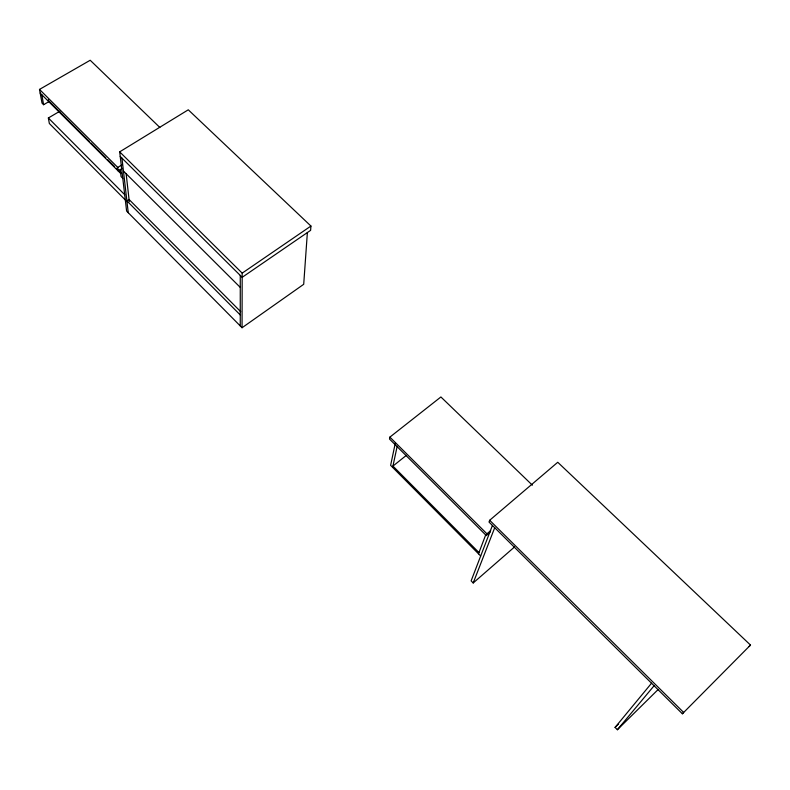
<?xml version="1.0" encoding="UTF-8"?>
<svg xmlns="http://www.w3.org/2000/svg" width="790" height="790" viewBox="0 0 790 790"><rect width="100%" height="100%" fill="white"/><g stroke="black" fill="none" stroke-linecap="round" stroke-linejoin="round"><path stroke-width="1.19" d="M240.259 325.915L240.269 275.424M307.369 232.576L303.706 284.301L242.056 327.741L242.184 273.133L119.685 151.858L188.277 109.81L310.934 226.049L310.618 230.344L242.175 277.32L120.218 156.39M532.381 485.188L440.899 396.965L389.885 437.117L389.5 439.033L486.285 535.541L489.968 532.381M395.306 443.052L390.625 465.369L480.685 555.982M392.66 467.413L397.163 446.32M489.672 520.274L489 522.052L682.372 713.785L750.5 645.065L557.75 462.269L489.672 520.274L683.646 712.432L682.372 713.785M478.513 553.8L485.702 534.87M486.285 535.541L486.946 533.813L490.639 530.653M492.427 525.449L471.126 580.857L473.2 582.971L514.537 546.957M473.2 582.971L494.718 527.71M658.1 689.552L617.365 729.743L615.074 727.412L651.543 683.212M617.365 729.743L654.09 685.74M749.078 646.566L750.5 645.065M615.074 727.412L618.54 723.995M406.317 455.396L392.946 466.08L478.977 552.585M242.184 273.133L310.934 226.049M122.322 168.398L118.184 170.956L117.759 167.431L39.5 89.418L90.198 60.257L159.837 127.457M117.759 167.431L121.917 164.863M125.304 199.949L49.345 123.487L48.358 117.977L59.833 111.242M39.5 89.418L42.018 103.105L43.608 104.705L48.931 101.614M123.447 171.045L240.269 287.402M389.885 437.117L486.946 533.813M49.079 101.199L89.24 141.272M90.988 143.01L105.83 157.822M107.578 159.56L114.56 166.532M116.308 168.27L121.551 173.504M40.181 93.102L120.712 173.504M122.776 178.323L121.077 176.624L120.228 169.416M48.358 117.977L124.692 194.686M240.703 311.695L129.056 199.475L126.884 200.848L240.259 314.953M242.056 327.741L126.607 211.058L119.685 151.858M41.791 94.711L43.608 104.705M48.358 99.668L48.704 101.634M121.956 158.119L128.256 212.727M126.143 173.721L129.303 201.648"/></g></svg>
